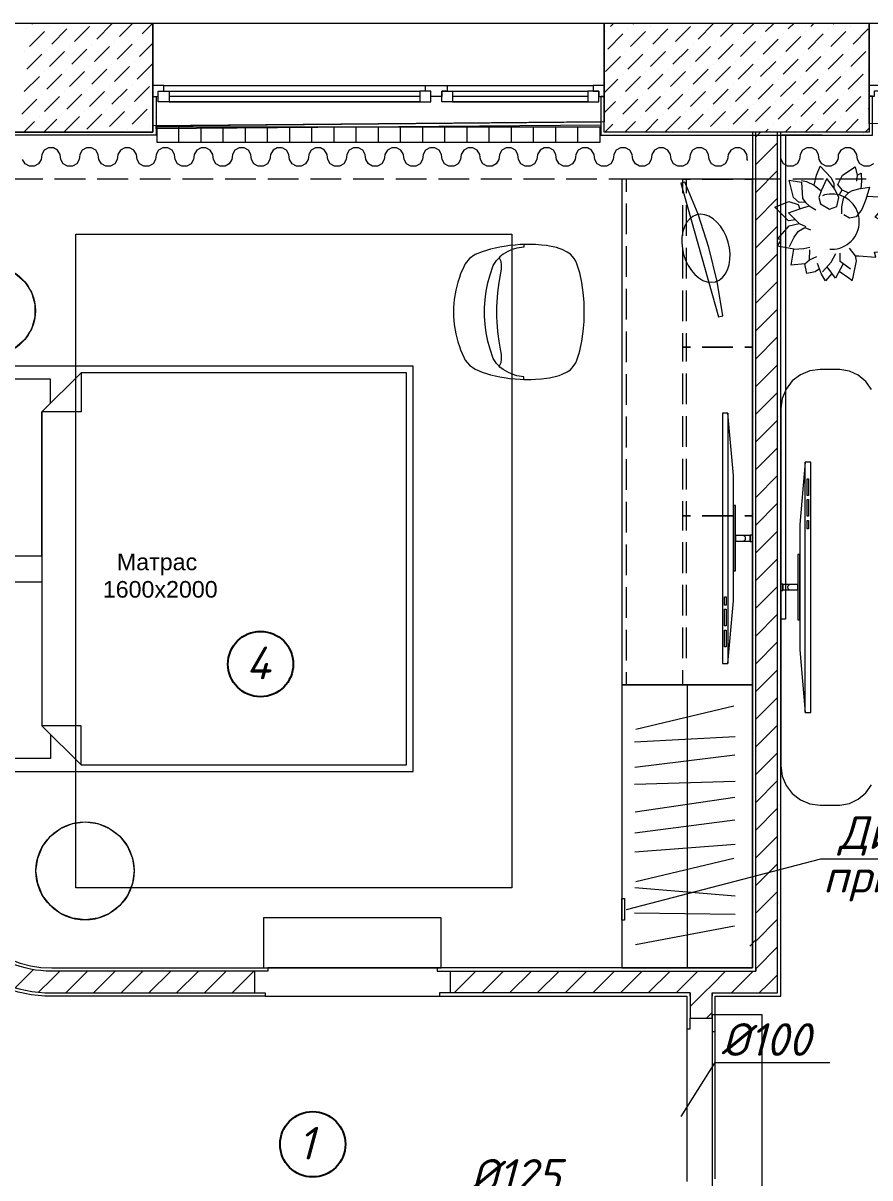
# Model space of a CAD drawing. Header units: millimetres. Extents: x 3082 to 230946, y 1570 to 312844.
# Drawn here: x 50041 to 53926, y 104815 to 110115 of the extents above; entities that cross this region are included whole.
import ezdxf
from ezdxf import colors
from ezdxf.entities.mleader import LeaderData, LeaderLine
from ezdxf.math import Vec2, Vec3

# ---------------------------------------------------------------- set-up
doc = ezdxf.new("R2010")
doc.units = ezdxf.units.MM
doc.layers.add('A_K1', color=14, linetype='Continuous', lineweight=0)
doc.layers.add('Двери', color=7, linetype='Continuous', lineweight=13)
for name, color, linetype in [('PDF2_!штукатурка', 7, 'Continuous'), ('PDF2_06_3 Размеры потолка', 7, 'Continuous'), ('PDF2_Text', 7, 'Continuous')]:
    doc.layers.add(name, color=color, linetype=linetype)
for name, color, linetype, true_color in [('PDF2_02_01 Стены несущие', 8, 'Continuous', 0x7e7e7e), ('PDF2_02_02 Перегородки', 8, 'Continuous', 0x7e7e7e), ('PDF2_02_04 Стояки отопления', 253, 'Continuous', 0xaaaaaa), ('PDF2_04_1 Мебель', 253, 'Continuous', 0xaaaaaa), ('PDF2_04_3 Декор', 253, 'Continuous', 0xaaaaaa), ('PDF2_09_01 Кондиционеры', 253, 'Continuous', 0xaaaaaa)]:
    doc.layers.add(name, color=color, linetype=linetype, true_color=true_color)
doc.styles.add('ls_200', font='isocpeui.ttf', dxfattribs={"height": 200})
doc.styles.add('PDF Arial', font='arial.ttf')

# ---------------------------------------------------------------- blocks, each defined once
blk = doc.blocks.new('_None')
blk = doc.blocks.new('ереьтекркер')
at = {"layer": 'PDF2_!штукатурка', "lineweight": 15}
blk.add_lwpolyline([(6299, 6785.8), (6298.8, 6800.8), (6299, 6800.8), (6299, 6924.3), (6314, 6924.3), (6314, 6749), (7524, 6749), (7524, 6912), (7539, 6912), (7539, 6778.2), (7539.2, 6763.2), (7539, 6763.2), (7539, 6734), (7524, 6734), (6314, 6734), (6299, 6734)], close=True, dxfattribs=at)
blk.add_lwpolyline([(9580, 6780.9), (9580, 6734), (9595, 6734), (10811, 6734), (10826, 6734), (10826, 6772.1), (10826.1, 6772.1), (10826, 6787.1), (10826, 6913), (10811, 6913), (10811, 6749), (9595, 6749), (9595, 6912), (9580, 6912), (9580, 6795.9), (9580, 6795.9), (9580, 6780.9)], dxfattribs=at)
at = {"layer": 'PDF2_!штукатурка', "color": 8, "lineweight": 15, "true_color": 0x7e7e7e}
for points in [[(7534.9, 6818.9), (7534.9, 6818.9)], [(9583.4, 6822.6), (9583.4, 6822.6)], [(7098.8, 6741.5), (7098.8, 6741.5)], [(7126.5, 6744.7), (7126.5, 6744.7)], [(7237.9, 6744.7), (7237.9, 6744.7)], [(7517.9, 6741.3), (7517.9, 6741.3)], [(9864.1, 6742.3), (9864.1, 6742.3)], [(9910.7, 6744.7), (9910.7, 6744.7)], [(10022.1, 6744.7), (10022.1, 6744.7)], [(10283.2, 6742.1), (10283.2, 6742.1)], [(10467.6, 6744.7), (10467.6, 6744.7)], [(10579, 6744.7), (10579, 6744.7)], [(10785.8, 6742.5), (10785.8, 6742.5)]]:
    blk.add_lwpolyline(points, dxfattribs=at)
at = {"layer": 'PDF2_!штукатурка', "color": 151, "lineweight": 9, "true_color": 0x97c8ff}
blk.add_lwpolyline([(7539.2, 6763.2), (7539, 6778.2), (9580, 6795.9), (9580.1, 6780.9)], close=True, dxfattribs=at)
at = {"layer": 'PDF2_02_01 Стены несущие', "color": 7, "lineweight": 15}
for points in [[(7524, 7249), (7524, 6749), (6314, 6749), (6314, 7249), (7524, 7249), (7524, 6962), (7524, 6912), (7524, 6778)], [(10811, 7249), (10811, 6749), (9595, 6749), (9595, 7249), (10811, 7249), (10811, 6963), (10811, 6913), (10811, 6787)], [(9595, 7249), (9595, 6962), (9595, 6912), (9595, 6796)]]:
    blk.add_lwpolyline(points, dxfattribs=at)
at = {"layer": 'PDF2_02_01 Стены несущие', "lineweight": 15}
for points in [[(6946.2, 7222), (6946.2, 7222)], [(6957.7, 7141.5), (7026.6, 7210.5)], [(6969.2, 7245), (6973.3, 7249)], [(7049.6, 7233.5), (7049.6, 7233.5)], [(7061.1, 7153), (7130, 7222)], [(7153, 7245), (7153, 7245)], [(7164.5, 7164.5), (7233.5, 7233.5)], [(7267.9, 7176), (7336.9, 7245)], [(7371.3, 7187.5), (7432.9, 7249)], [(7474.8, 7199), (7524, 7248.3)], [(9600.5, 7210.5), (9600.5, 7210.5)], [(9623.5, 7233.5), (9639.1, 7249)], [(9703.9, 7222), (9703.9, 7222)], [(9715.4, 7141.5), (9784.3, 7210.5)], [(9726.9, 7245), (9731, 7249)], [(9807.3, 7233.5), (9807.3, 7233.5)], [(9818.8, 7153), (9887.8, 7222)], [(9910.7, 7245), (9910.7, 7245)], [(9922.2, 7164.5), (9991.2, 7233.5)], [(10025.6, 7176), (10094.6, 7245)], [(10129.1, 7187.5), (10190.6, 7249)], [(10232.5, 7199), (10282.5, 7249)], [(10335.9, 7210.5), (10374.4, 7249)], [(10439.3, 7222), (10466.4, 7249)], [(10519.7, 7210.5), (10519.7, 7210.5)], [(10542.7, 7233.5), (10558.3, 7249)], [(10623.2, 7222), (10623.2, 7222)], [(10634.6, 7141.5), (10703.6, 7210.5)], [(10646.1, 7245), (10650.2, 7249)], [(10726.6, 7233.5), (10726.6, 7233.5)], [(10738.1, 7153), (10807, 7222)], [(7348.4, 7164.5), (7348.4, 7164.5)], [(7451.8, 7176), (7451.8, 7176)], [(7463.3, 7095.6), (7524, 7156.3)], [(9612, 7130), (9680.9, 7199)], [(10106.1, 7164.5), (10106.1, 7164.5)], [(10209.5, 7176), (10209.5, 7176)], [(10221, 7095.6), (10289.9, 7164.5)], [(10312.9, 7187.5), (10312.9, 7187.5)], [(10324.4, 7107.1), (10393.3, 7176)], [(10416.3, 7199), (10416.3, 7199)], [(10427.8, 7118.6), (10496.8, 7187.5)], [(10531.2, 7130), (10600.2, 7199)], [(6934.7, 7118.6), (6934.7, 7118.6)], [(6946.2, 7038.1), (7015.1, 7107.1)], [(7038.1, 7130), (7038.1, 7130)], [(7049.6, 7049.6), (7118.6, 7118.6)], [(7141.5, 7141.5), (7141.5, 7141.5)], [(7153, 7061.1), (7222, 7130)], [(7244.9, 7153), (7244.9, 7153)], [(7256.4, 7072.6), (7325.4, 7141.5)], [(7359.9, 7084.1), (7428.8, 7153)], [(9692.4, 7118.6), (9692.4, 7118.6)], [(9703.9, 7038.1), (9772.9, 7107.1)], [(9795.8, 7130), (9795.8, 7130)], [(9807.3, 7049.6), (9876.3, 7118.6)], [(9899.2, 7141.5), (9899.2, 7141.5)], [(9910.7, 7061.1), (9979.7, 7130)], [(10002.7, 7153), (10002.7, 7153)], [(10014.2, 7072.6), (10083.1, 7141.5)], [(10117.6, 7084.1), (10186.5, 7153)], [(10508.2, 7107.1), (10508.2, 7107.1)], [(10611.7, 7118.6), (10611.7, 7118.6)], [(10623.2, 7038.1), (10692.1, 7107.1)], [(10715.1, 7130), (10715.1, 7130)], [(10726.6, 7049.6), (10795.5, 7118.6)], [(7336.9, 7061.1), (7336.9, 7061.1)], [(7440.3, 7072.6), (7440.3, 7072.6)], [(7451.8, 6992.2), (7520.7, 7061.1)], [(9600.5, 7026.6), (9669.4, 7095.6)], [(10094.6, 7061.1), (10094.6, 7061.1)], [(10198, 7072.6), (10198, 7072.6)], [(10209.5, 6992.2), (10278.4, 7061.1)], [(10301.4, 7084.1), (10301.4, 7084.1)], [(10312.9, 7003.6), (10381.9, 7072.6)], [(10404.8, 7095.6), (10404.8, 7095.6)], [(10416.3, 7015.1), (10485.3, 7084.1)], [(10519.7, 7026.6), (10588.7, 7095.6)], [(6934.7, 6934.7), (7003.6, 7003.6)], [(7026.6, 7026.6), (7026.6, 7026.6)], [(7038.1, 6946.2), (7107.1, 7015.1)], [(7130, 7038.1), (7130, 7038.1)], [(7141.5, 6957.7), (7210.5, 7026.6)], [(7233.5, 7049.6), (7233.5, 7049.6)], [(7244.9, 6969.2), (7313.9, 7038.1)], [(7348.4, 6980.7), (7417.3, 7049.6)], [(9680.9, 7015.1), (9680.9, 7015.1)], [(9692.4, 6934.7), (9761.4, 7003.6)], [(9784.3, 7026.6), (9784.3, 7026.6)], [(9795.8, 6946.2), (9864.8, 7015.1)], [(9887.8, 7038.1), (9887.8, 7038.1)], [(9899.2, 6957.7), (9968.2, 7026.6)], [(9991.2, 7049.6), (9991.2, 7049.6)], [(10002.7, 6969.2), (10071.6, 7038.1)], [(10106.1, 6980.7), (10175, 7049.6)], [(10496.8, 7003.6), (10496.8, 7003.6)], [(10600.2, 7015.1), (10600.2, 7015.1)], [(10611.7, 6934.7), (10680.6, 7003.6)], [(10703.6, 7026.6), (10703.6, 7026.6)], [(10715.1, 6946.2), (10784, 7015.1)], [(10807, 7038.1), (10807, 7038.1)], [(7222, 6946.2), (7222, 6946.2)], [(7325.4, 6957.7), (7325.4, 6957.7)], [(7336.9, 6877.3), (7405.8, 6946.2)], [(7428.8, 6969.2), (7428.8, 6969.2)], [(7440.3, 6888.7), (7509.2, 6957.7)], [(9595, 6929.2), (9657.9, 6992.2)], [(9979.7, 6946.2), (9979.7, 6946.2)], [(10083.1, 6957.7), (10083.1, 6957.7)], [(10094.6, 6877.3), (10163.5, 6946.2)], [(10186.5, 6969.2), (10186.5, 6969.2)], [(10198, 6888.7), (10266.9, 6957.7)], [(10289.9, 6980.7), (10289.9, 6980.7)], [(10301.4, 6900.2), (10370.4, 6969.2)], [(10393.3, 6992.2), (10393.3, 6992.2)], [(10404.8, 6911.7), (10473.8, 6980.7)], [(10508.2, 6923.2), (10577.2, 6992.2)], [(6923.2, 6831.3), (6992.2, 6900.2)], [(7015.1, 6923.2), (7015.1, 6923.2)], [(7026.6, 6842.8), (7095.6, 6911.7)], [(7118.6, 6934.7), (7118.6, 6934.7)], [(7130, 6854.3), (7199, 6923.2)], [(7233.5, 6865.8), (7302.4, 6934.7)], [(9669.4, 6911.7), (9669.4, 6911.7)], [(9680.9, 6831.3), (9749.9, 6900.2)], [(9772.9, 6923.2), (9772.9, 6923.2)], [(9784.3, 6842.8), (9853.3, 6911.7)], [(9876.3, 6934.7), (9876.3, 6934.7)], [(9887.8, 6854.3), (9956.7, 6923.2)], [(9991.2, 6865.8), (10060.1, 6934.7)], [(10485.3, 6900.2), (10485.3, 6900.2)], [(10588.7, 6911.7), (10588.7, 6911.7)], [(10600.2, 6831.3), (10669.1, 6900.2)], [(10692.1, 6923.2), (10692.1, 6923.2)], [(10703.6, 6842.8), (10772.5, 6911.7)], [(10795.5, 6934.7), (10795.5, 6934.7)], [(7210.5, 6842.8), (7210.5, 6842.8)], [(7313.9, 6854.3), (7313.9, 6854.3)], [(7325.4, 6773.8), (7394.3, 6842.8)], [(7417.3, 6865.8), (7417.3, 6865.8)], [(7428.8, 6785.3), (7497.7, 6854.3)], [(7520.7, 6877.3), (7520.7, 6877.3)], [(9595, 6837.3), (9646.5, 6888.7)], [(9968.2, 6842.8), (9968.2, 6842.8)], [(10071.6, 6854.3), (10071.6, 6854.3)], [(10083.1, 6773.8), (10152, 6842.8)], [(10175, 6865.8), (10175, 6865.8)], [(10186.5, 6785.3), (10255.5, 6854.3)], [(10278.4, 6877.3), (10278.4, 6877.3)], [(10289.9, 6796.8), (10358.9, 6865.8)], [(10381.9, 6888.7), (10381.9, 6888.7)], [(10393.3, 6808.3), (10462.3, 6877.3)], [(10496.8, 6819.8), (10565.7, 6888.7)], [(10807, 6854.3), (10811, 6858.3)], [(6932.9, 6749), (6980.7, 6796.8)], [(7003.6, 6819.8), (7003.6, 6819.8)], [(7024.8, 6749), (7084.1, 6808.3)], [(7107.1, 6831.3), (7107.1, 6831.3)], [(7118.6, 6750.9), (7187.5, 6819.8)], [(7222, 6762.3), (7290.9, 6831.3)], [(9598.7, 6749), (9635, 6785.3)], [(9657.9, 6808.3), (9657.9, 6808.3)], [(9690.6, 6749), (9738.4, 6796.8)], [(9761.4, 6819.8), (9761.4, 6819.8)], [(9782.5, 6749), (9841.8, 6808.3)], [(9864.8, 6831.3), (9864.8, 6831.3)], [(9876.3, 6750.9), (9945.2, 6819.8)], [(9979.7, 6762.3), (10048.6, 6831.3)], [(10370.4, 6785.3), (10370.4, 6785.3)], [(10473.8, 6796.8), (10473.8, 6796.8)], [(10517.9, 6749), (10554.2, 6785.3)], [(10577.2, 6808.3), (10577.2, 6808.3)], [(10609.8, 6749), (10657.6, 6796.8)], [(10680.6, 6819.8), (10680.6, 6819.8)], [(10701.8, 6749), (10761, 6808.3)], [(10784, 6831.3), (10784, 6831.3)], [(7302.4, 6750.9), (7302.4, 6750.9)], [(7405.8, 6762.3), (7405.8, 6762.3)], [(7484.4, 6749), (7486.2, 6750.9)], [(7509.2, 6773.8), (7509.2, 6773.8)], [(10060.1, 6750.9), (10060.1, 6750.9)], [(10163.5, 6762.3), (10163.5, 6762.3)], [(10242.1, 6749), (10244, 6750.9)], [(10266.9, 6773.8), (10266.9, 6773.8)], [(10334.1, 6749), (10347.4, 6762.3)], [(10426, 6749), (10450.8, 6773.8)], [(10795.5, 6750.9), (10811, 6766.4)]]:
    blk.add_lwpolyline(points, dxfattribs=at)
at = {"layer": 'PDF2_02_01 Стены несущие', "color": 151, "lineweight": 9, "true_color": 0x97c8ff}
for points in [[(7549, 6937), (7574, 6937), (7574, 6962), (7524, 6962), (7524, 7249), (9595, 7249), (9595, 6962), (9545, 6962), (9545, 6937), (9570, 6937), (9570, 6912), (9595, 6912), (9595, 6796), (7524, 6778), (7524, 6912), (7549, 6912)], [(10836, 6938), (10861, 6938), (10861, 6963), (10811, 6963), (10811, 7249), (12875, 7249), (12875, 6963), (12825, 6963), (12825, 6938), (12850, 6938), (12850, 6913), (12875, 6913), (12875, 6797), (10811, 6787), (10811, 6913), (10836, 6913)], [(7524, 6912), (7524, 6962)], [(8824.6, 6962), (8874.6, 6962), (8874.6, 6937), (8849.6, 6937), (8849.6, 6912), (8824.6, 6912), (8799.6, 6912), (8799.6, 6937), (8774.6, 6937), (8774.6, 6962)], [(9595, 6912), (9595, 6962)], [(10811, 6913), (10811, 6963)], [(7599, 6887), (7549, 6887), (7549, 6937), (7599, 6937), (7599, 6887), (8749.6, 6887), (8799.6, 6887), (8799.6, 6937), (8749.6, 6937), (8749.6, 6887)], [(8899.6, 6887), (8849.6, 6887), (8849.6, 6937), (8899.6, 6937), (8899.6, 6887), (9520, 6887), (9570, 6887), (9570, 6937), (9520, 6937), (9520, 6887)]]:
    blk.add_lwpolyline(points, close=True, dxfattribs=at)
for points in [[(7574, 6962), (8774.6, 6962)], [(8874.6, 6962), (9545, 6962)], [(7599, 6937), (8749.6, 6937)], [(8749.6, 6912), (7599, 6912)], [(8899.6, 6937), (9520, 6937)], [(9520, 6912), (8899.6, 6912)]]:
    blk.add_lwpolyline(points, dxfattribs=at)
at = {"layer": 'PDF2_02_02 Перегородки', "color": 7, "lineweight": 15}
blk.add_lwpolyline([(6460.4, 6749), (6460.4, 3397, 0.414187), (7060.4, 2797), (7990.1, 2797), (8040.1, 2797), (8040.1, 2782), (7060.4, 2782, -0.414207), (6445.4, 3397), (6445.4, 6749), (6575.4, 6749), (6575.4, 3397, 0.414201), (7060.4, 2912), (8052.1, 2912), (8052.1, 2897), (7990.1, 2897), (7060.4, 2897, -0.414225), (6560.4, 3397), (6560.4, 6749)], format="xyb", dxfattribs=at)
for points in [[(10290.4, 2912), (10290.4, 6749), (10275.4, 6749), (10275.4, 2912), (8828.1, 2912), (8828.1, 2897), (8890.1, 2897)], [(10090, 2682), (10090, 2620), (10105, 2620), (10105, 2782), (10405.4, 2782), (10405.4, 2797), (10405.4, 6749), (10390.4, 6749)], [(10090, 2797), (10290.4, 2797), (10390.4, 2797), (10390.4, 2897), (10390.4, 6749), (10290.4, 6749)], [(7990.1, 2897), (7990.1, 2797)], [(8890.1, 2797), (8890.1, 2897), (9990, 2897), (10090, 2897), (10290.4, 2897), (10290.4, 2912), (10290.4, 2897)], [(10390.4, 2797), (10390.4, 2897)], [(9990, 2797), (8890.1, 2797), (8840.1, 2797), (8840.1, 2782), (9975, 2782), (9975, 2632), (9990, 2632), (9990, 2682)], [(9990, 2782), (9990, 2797), (9990, 2782), (9990, 2682), (10090, 2682), (10090, 2782), (10090, 2797), (10090, 2782)]]:
    blk.add_lwpolyline(points, dxfattribs=at)
at = {"layer": 'PDF2_02_02 Перегородки', "lineweight": 15}
for points in [[(10283.2, 6742.1), (10283.2, 6742.1)], [(10290.4, 6726.6), (10312.9, 6749)], [(10290.4, 6599.3), (10390.4, 6699.3)], [(10282, 6670.4), (10282, 6670.4)], [(10393.1, 6670.4), (10393.1, 6670.4)], [(10282, 6559), (10282, 6559)], [(10290.4, 6472), (10390.4, 6572)], [(10393.3, 6559), (10393.3, 6559)], [(10281, 6517.8), (10281, 6517.8)], [(10290.4, 6344.8), (10390.4, 6444.8)], [(10390.9, 6446.1), (10390.9, 6446.1)], [(10393.3, 6447.7), (10393.3, 6447.7)], [(10290.4, 6217.5), (10390.4, 6317.5)], [(10278.8, 6293.6), (10278.8, 6293.6)], [(10290.4, 6090.2), (10390.4, 6190.2)], [(10282, 6113.6), (10282, 6113.6)], [(10276.6, 6069.3), (10276.6, 6069.3)], [(10290.4, 5962.9), (10390.4, 6062.9)], [(10282, 6002.2), (10282, 6002.2)], [(10393.3, 6002.2), (10393.3, 6002.2)], [(10290.4, 5835.7), (10390.4, 5935.7)], [(10393.3, 5890.8), (10393.3, 5890.8)], [(10290.4, 5708.4), (10390.4, 5808.4)], [(10290.4, 5581.1), (10390.4, 5681.1)], [(10282, 5556.7), (10282, 5556.7)], [(10290.4, 5453.8), (10390.4, 5553.8)], [(10404.9, 5486.5), (10404.9, 5486.5)], [(10282, 5445.3), (10282, 5445.3)], [(10290.4, 5326.5), (10390.4, 5426.5)], [(10393.3, 5445.3), (10393.3, 5445.3)], [(10393.3, 5334), (10393.3, 5334)], [(10290.4, 5199.3), (10390.4, 5299.3)], [(10402.8, 5262.3), (10402.8, 5262.3)], [(10290.4, 5072), (10390.4, 5172)], [(10290.4, 4944.7), (10390.4, 5044.7)], [(10400.6, 5038), (10400.6, 5038)], [(10282, 4999.9), (10282, 4999.9)], [(10282, 4888.5), (10282, 4888.5)], [(10288.5, 4885.4), (10288.5, 4885.4)], [(10290.4, 4817.4), (10390.4, 4917.4)], [(10393.3, 4888.5), (10393.3, 4888.5)], [(10290.4, 4690.1), (10390.4, 4790.1)], [(10393.3, 4777.1), (10393.3, 4777.1)], [(10398.4, 4813.7), (10398.4, 4813.7)], [(10286.3, 4661.2), (10286.3, 4661.2)], [(10290.4, 4562.9), (10390.4, 4662.9)], [(10396.2, 4589.4), (10396.2, 4589.4)], [(10290.4, 4435.6), (10390.4, 4535.6)], [(10282, 4443), (10282, 4443)], [(10284.1, 4436.9), (10284.1, 4436.9)], [(10290.4, 4308.3), (10390.4, 4408.3)], [(10394.1, 4365.2), (10394.1, 4365.2)], [(10393.3, 4331.7), (10393.3, 4331.7)], [(10290.4, 4181), (10390.4, 4281)], [(10393.3, 4220.3), (10393.3, 4220.3)], [(10290.4, 4053.7), (10390.4, 4153.7)], [(10391.9, 4140.9), (10391.9, 4140.9)], [(10405, 4104.7), (10405, 4104.7)], [(10279.8, 3988.4), (10279.8, 3988.4)], [(10290.4, 3926.5), (10390.4, 4026.5)], [(10282, 3886.2), (10282, 3886.2)], [(10290.4, 3799.2), (10390.4, 3899.2)], [(10402.9, 3880.5), (10402.9, 3880.5)], [(10277.6, 3764.1), (10277.6, 3764.1)], [(10282, 3774.8), (10282, 3774.8)], [(10290.4, 3671.9), (10390.4, 3771.9)], [(10393.3, 3774.8), (10393.3, 3774.8)], [(10393.3, 3663.4), (10393.3, 3663.4)], [(10290.4, 3544.6), (10390.4, 3644.6)], [(10400.7, 3656.2), (10400.7, 3656.2)], [(10275.4, 3539.8), (10275.4, 3539.8)], [(10288.6, 3503.7), (10288.6, 3503.7)], [(10290.4, 3417.4), (10390.4, 3517.3)], [(10398.5, 3431.9), (10398.5, 3431.9)], [(10290.4, 3290.1), (10390.4, 3390.1)], [(10282, 3329.3), (10282, 3329.3)], [(10286.4, 3279.4), (10286.4, 3279.4)], [(10290.4, 3162.8), (10390.4, 3262.8)], [(10282, 3218), (10282, 3218)], [(10393.3, 3218), (10393.3, 3218)], [(10396.3, 3207.7), (10396.3, 3207.7)], [(10290.4, 3035.5), (10390.4, 3135.5)], [(10393.3, 3106.6), (10393.3, 3106.6)], [(10284.3, 3055.1), (10284.3, 3055.1)], [(10290.4, 2908.2), (10390.4, 3008.2)], [(10394.2, 2983.4), (10394.2, 2983.4)], [(6977.2, 2904.3), (6894.6, 2821.7)], [(7001.9, 2801.6), (7060.4, 2860.2), (7097.2, 2897)], [(7124.5, 2797), (7224.5, 2897)], [(7251.8, 2797), (7351.8, 2897)], [(7379.1, 2797), (7479.1, 2897)], [(7506.4, 2797), (7606.4, 2897)], [(7633.6, 2797), (7733.6, 2897)], [(7760.9, 2797), (7860.9, 2897)], [(7888.2, 2797), (7988.2, 2897)], [(8906.4, 2797), (9006.4, 2897)], [(9033.7, 2797), (9133.7, 2897)], [(9161, 2797), (9261, 2897)], [(9288.3, 2797), (9388.3, 2897)], [(9415.6, 2797), (9515.6, 2897)], [(9542.8, 2797), (9642.8, 2897)], [(9670.1, 2797), (9770.1, 2897)], [(9797.4, 2797), (9897.4, 2897)], [(9924.7, 2797), (9990, 2862.4), (10024.7, 2897)], [(9990, 2735.1), (10036.9, 2782), (10051.9, 2797), (10090, 2835.1), (10151.9, 2897)], [(10179.2, 2797), (10279.2, 2897)], [(10390.4, 2881), (10348.5, 2839), (10306.5, 2797)], [(10378.8, 2795.3), (10378.8, 2795.3)], [(10064.2, 2682), (10090, 2707.8)]]:
    blk.add_lwpolyline(points, dxfattribs=at)
at = {"layer": 'PDF2_02_02 Перегородки', "color": 251, "lineweight": 20, "true_color": 0x696969}
for points in [[(8828.1, 2912), (8052.1, 2912)], [(8040.1, 2782), (8840.1, 2782)], [(9975, 2632), (9975, 1932)], [(10105, 1944), (10105, 2620)]]:
    blk.add_lwpolyline(points, dxfattribs=at)
at = {"layer": 'PDF2_02_04 Стояки отопления', "lineweight": 5}
blk.add_lwpolyline([(9576.6, 6772), (7542.6, 6772), (7542.6, 6702.1), (9576.6, 6702.1)], close=True, dxfattribs=at)
for points in [[(7644.3, 6702.1), (7644.3, 6772)], [(7746, 6702.1), (7746, 6772)], [(7847.7, 6702.1), (7847.7, 6772)], [(7949.4, 6702.1), (7949.4, 6772)], [(8051.1, 6702.1), (8051.1, 6772)], [(8152.8, 6702.1), (8152.8, 6772)], [(8254.5, 6702.1), (8254.5, 6772)], [(8356.2, 6702.1), (8356.2, 6772)], [(8457.9, 6702.1), (8457.9, 6772)], [(8559.6, 6702.1), (8559.6, 6772)], [(8661.3, 6702.1), (8661.3, 6772)], [(8763, 6702.1), (8763, 6772)], [(8864.7, 6702.1), (8864.7, 6772)], [(8966.4, 6702.1), (8966.4, 6772)], [(9068.1, 6702.1), (9068.1, 6772)], [(9169.8, 6702.1), (9169.8, 6772)], [(9271.5, 6702.1), (9271.5, 6772)], [(9373.2, 6702.1), (9373.2, 6772)], [(9474.9, 6702.1), (9474.9, 6772)]]:
    blk.add_lwpolyline(points, dxfattribs=at)
at = {"layer": 'PDF2_04_1 Мебель', "lineweight": 5}
for points in [[(10427.2, 4512.9), (10405.4, 4512.9), (10405.4, 6734), (10427.2, 6734)], [(9675.4, 6532), (9675.4, 4212), (10275.4, 4212), (10275.4, 6532)], [(9946.6, 6514), (10119.6, 5900.2), (10138.8, 5905.6), (10113.4, 6063.6), (10075.9, 6219.2), (10026.6, 6371.4), (9965.8, 6519.4)], [(10105.2, 6061.8), (10122.3, 6069.1), (10137.6, 6080.9), (10150.6, 6096.8), (10160.8, 6116.2), (10168.1, 6138.7), (10172.2, 6163.5), (10172.9, 6189.9), (10170.2, 6217), (10164.3, 6244.1), (10155.2, 6270.3), (10143.3, 6294.8), (10128.9, 6317), (10112.5, 6336), (10094.6, 6351.3), (10075.6, 6362.6), (10056.3, 6369.3), (10037.1, 6371.4), (10018.7, 6368.7), (10001.6, 6361.4), (9986.3, 6349.6), (9973.3, 6333.7), (9963.1, 6314.3), (9955.8, 6291.8), (9951.7, 6267), (9951, 6240.6), (9953.7, 6213.5), (9959.7, 6186.4), (9968.7, 6160.2), (9980.6, 6135.7), (9995, 6113.6), (10011.4, 6094.5), (10029.3, 6079.2), (10048.3, 6067.9), (10067.6, 6061.2), (10086.8, 6059.1)], [(9375.9, 6218.6), (9344.2, 6225.6), (9330.1, 6227.7), (9306.8, 6230.4), (9280, 6232), (9260.2, 6232.9), (9225.9, 6233.1), (9209.9, 6232.1), (9187, 6230.3), (9161.4, 6228), (9145.6, 6225.7), (9116.3, 6221.1), (9102.8, 6218), (9074.2, 6211.3), (9059.2, 6206.7), (9035.1, 6199), (9003.1, 6186.4), (8977.2, 6168.1), (8957.6, 6144.5), (8950.9, 6130.9), (8936.5, 6097.7), (8930.7, 6081.4), (8923.6, 6059.8), (8914.3, 6023.5), (8907.1, 5980.8), (8904.2, 5942.8), (8904, 5923.1), (8904.2, 5903.4), (8907.1, 5865.4), (8914.3, 5822.6), (8923.6, 5786.4), (8930.7, 5764.8), (8936.5, 5748.5), (8950.9, 5715.3), (8957.6, 5701.7), (8977.2, 5678.1), (9003.1, 5659.8), (9035.1, 5647.2), (9059.2, 5639.5), (9074.2, 5634.9), (9102.8, 5628.2), (9116.3, 5625.1), (9145.6, 5620.5), (9161.4, 5618.2), (9187, 5615.9), (9209.9, 5614), (9225.9, 5613.1), (9260.2, 5613.3), (9280, 5614.2), (9306.8, 5615.8), (9330.1, 5618.5), (9344.2, 5620.6), (9375.9, 5627.6), (9388.5, 5631.3), (9402.3, 5636.8), (9425.2, 5648.2), (9441.2, 5657.6), (9457.7, 5678.1), (9464.6, 5689.6), (9469.7, 5701.7), (9479.1, 5729), (9483.6, 5744), (9492.6, 5788.5), (9499, 5833.5), (9502.8, 5878.8), (9504, 5923.1), (9502.8, 5967.4), (9499, 6012.7), (9492.6, 6057.7), (9483.6, 6102.2), (9479.1, 6117.2), (9469.7, 6144.5), (9464.6, 6156.5), (9457.7, 6168.1), (9441.2, 6188.6), (9425.2, 6198), (9402.3, 6209.4), (9388.5, 6214.9)], [(9105.4, 6012.9), (9101.9, 5968.1), (9101.3, 5947.5), (9100.7, 5923.1), (9101.3, 5898.7), (9101.9, 5878.1), (9105.4, 5833.3), (9111.3, 5788.3), (9118, 5752.5), (9122.5, 5727.1), (9123.1, 5708.7), (9123, 5707.5), (9120.6, 5690.3), (9112.7, 5674.3), (9101.5, 5686.5), (9085.8, 5709.2), (9071.3, 5752.2), (9061.4, 5789.3), (9054, 5827), (9049, 5865.3), (9046.5, 5903.8), (9046.5, 5923.1), (9046.5, 5942.4), (9049, 5980.9), (9054, 6019.2), (9061.4, 6056.9), (9071.3, 6094), (9085.8, 6137), (9101.5, 6159.7), (9112.7, 6171.9), (9120.6, 6155.8), (9123, 6138.6), (9123.1, 6137.4), (9122.5, 6119.1), (9118, 6093.7), (9111.3, 6057.8)], [(6780.4, 5723.9), (6722.7, 5732.2), (6669.6, 5756.5), (6625.5, 5794.7), (6594, 5843.7), (6577.5, 5899.7), (6577.5, 5958.1), (6594, 6014.1), (6625.5, 6063.2), (6669.6, 6101.4), (6722.7, 6125.6), (6780.4, 6133.9), (6838.2, 6125.6), (6891.3, 6101.4), (6935.4, 6063.2), (6966.9, 6014.1), (6983.3, 5958.1), (6983.3, 5899.7), (6966.9, 5843.7), (6935.4, 5794.7), (6891.3, 5756.5), (6838.2, 5732.2)], [(10186, 5762), (10044.9, 5762)], [(8718.4, 3813.9), (8718.4, 5673.9), (6575.4, 5673.9), (6575.4, 3813.9)], [(8688.4, 3843.9), (8688.4, 5643.9), (7195.4, 5643.9), (7015.4, 5463.9), (7015.4, 4023.9), (7195.4, 3843.9)], [(7015.4, 4803.9), (7015.4, 5463.9), (7055.4, 5503.9), (7055.4, 5613.9), (6635.4, 5613.9), (6635.4, 4803.9)], [(10137.9, 5459.2), (10137.9, 4309.2), (10162.9, 4309.2), (10187.9, 4596.7), (10187.9, 5171.7), (10162.9, 5459.2)], [(10542.9, 4084.3), (10542.9, 5234.3), (10517.9, 5234.3), (10492.9, 4946.8), (10492.9, 4371.8), (10517.9, 4084.3)], [(10532.9, 5157.6), (10532.9, 5081), (10526.7, 5081), (10526.7, 5157.6)], [(10532.9, 5061.8), (10532.9, 4985.1), (10526.7, 4985.1), (10526.7, 5061.8)], [(10186, 4987), (10044.9, 4987)], [(10187.9, 5034.2), (10187.9, 4734.2), (10197.9, 4734.2), (10197.9, 5034.2)], [(10532.9, 4966), (10532.9, 4927.6), (10526.7, 4927.6), (10526.7, 4966)], [(10197.9, 4896.7), (10197.9, 4871.7), (10265.4, 4871.7), (10265.4, 4896.7)], [(10265.4, 4899.2), (10265.4, 4869.2), (10275.4, 4869.2), (10275.4, 4899.2)], [(10492.9, 4509.3), (10492.9, 4809.3), (10482.9, 4809.3), (10482.9, 4509.3)], [(7015.4, 4683.9), (7015.4, 4023.9), (7055.4, 3983.9), (7055.4, 3873.9), (6635.4, 3873.9), (6635.4, 4683.9)], [(10415.4, 4644.3), (10415.4, 4674.3), (10405.4, 4674.3), (10405.4, 4644.3)], [(10482.9, 4646.8), (10482.9, 4671.8), (10415.4, 4671.8), (10415.4, 4646.8)], [(10147.9, 4577.5), (10147.9, 4615.9), (10154.2, 4615.9), (10154.2, 4577.5)], [(10147.9, 4481.7), (10147.9, 4558.4), (10154.2, 4558.4), (10154.2, 4481.7)], [(10147.9, 4385.9), (10147.9, 4462.5), (10154.2, 4462.5), (10154.2, 4385.9)], [(9675.4, 4212), (9675.4, 2912), (10275.4, 2912), (10275.4, 4212)], [(7213.2, 3132), (7155, 3139.7), (7100.7, 3162.1), (7054.1, 3197.9), (7018.4, 3244.5), (6995.9, 3298.8), (6988.2, 3357), (6995.9, 3415.2), (7018.4, 3469.5), (7054.1, 3516.1), (7100.7, 3551.8), (7155, 3574.3), (7213.2, 3582), (7271.4, 3574.3), (7325.7, 3551.8), (7372.3, 3516.1), (7408.1, 3469.5), (7430.5, 3415.2), (7438.2, 3357), (7430.5, 3298.8), (7408.1, 3244.5), (7372.3, 3197.9), (7325.7, 3162.1), (7271.4, 3139.7)]]:
    blk.add_lwpolyline(points, close=True, dxfattribs=at)
for points in [[(10254.4, 6618.5), (10251.9, 6622.7), (10250.4, 6634), (10248.9, 6645.4), (10237.6, 6665), (10218, 6676.3), (10195.4, 6676.3), (10175.7, 6665), (10164.4, 6645.4), (10162.9, 6634), (10161.4, 6622.7), (10150.1, 6603.1), (10130.5, 6591.8), (10107.9, 6591.8), (10088.2, 6603.1), (10076.9, 6622.7), (10075.4, 6634), (10073.9, 6645.4), (10062.6, 6665), (10043, 6676.3), (10020.4, 6676.3), (10000.7, 6665), (9989.4, 6645.4), (9987.9, 6634), (9986.4, 6622.7), (9975.1, 6603.1), (9955.5, 6591.8), (9932.9, 6591.8), (9913.2, 6603.1), (9901.9, 6622.7), (9900.4, 6634), (9898.9, 6645.4), (9887.6, 6665), (9868, 6676.3), (9845.4, 6676.3), (9825.7, 6665), (9814.4, 6645.4), (9812.9, 6634), (9811.4, 6622.7), (9800.1, 6603.1), (9780.5, 6591.8), (9757.9, 6591.8), (9738.2, 6603.1), (9726.9, 6622.7), (9725.4, 6634), (9723.9, 6645.4), (9712.6, 6665), (9693, 6676.3), (9670.4, 6676.3), (9650.7, 6665), (9639.4, 6645.4), (9637.9, 6634), (9636.4, 6622.7), (9625.1, 6603.1), (9605.5, 6591.8), (9582.9, 6591.8), (9563.2, 6603.1), (9551.9, 6622.7), (9550.4, 6634), (9548.9, 6645.4), (9537.6, 6665), (9518, 6676.3), (9495.4, 6676.3), (9475.7, 6665), (9464.4, 6645.4), (9462.9, 6634), (9461.4, 6622.7), (9450.1, 6603.1), (9430.5, 6591.8), (9407.9, 6591.8), (9388.2, 6603.1), (9376.9, 6622.7), (9375.4, 6634), (9373.9, 6645.4), (9362.6, 6665), (9343, 6676.3), (9320.4, 6676.3), (9300.7, 6665), (9289.4, 6645.4), (9287.9, 6634), (9286.4, 6622.7), (9275.1, 6603.1), (9255.5, 6591.8), (9232.9, 6591.8), (9213.2, 6603.1), (9201.9, 6622.7), (9200.4, 6634), (9198.9, 6645.4), (9187.6, 6665), (9168, 6676.3), (9145.4, 6676.3), (9125.7, 6665), (9114.4, 6645.4), (9112.9, 6634), (9111.4, 6622.7), (9100.1, 6603.1), (9080.5, 6591.8), (9057.9, 6591.8), (9038.2, 6603.1), (9026.9, 6622.7), (9025.4, 6634), (9023.9, 6645.4), (9012.6, 6665), (8993, 6676.3), (8970.4, 6676.3), (8950.7, 6665), (8939.4, 6645.4), (8937.9, 6634), (8936.4, 6622.7), (8925.1, 6603.1), (8905.5, 6591.8), (8882.9, 6591.8), (8863.2, 6603.1), (8851.9, 6622.7), (8850.4, 6634), (8848.9, 6645.4), (8837.6, 6665), (8818, 6676.3), (8795.4, 6676.3), (8775.7, 6665), (8764.4, 6645.4), (8762.9, 6634), (8761.4, 6622.7), (8750.1, 6603.1), (8730.5, 6591.8), (8707.9, 6591.8), (8688.2, 6603.1), (8676.9, 6622.7), (8675.4, 6634), (8673.9, 6645.4), (8662.6, 6665), (8643, 6676.3), (8620.4, 6676.3), (8600.7, 6665), (8589.4, 6645.4), (8587.9, 6634), (8586.4, 6622.7), (8575.1, 6603.1), (8555.5, 6591.8), (8532.9, 6591.8), (8513.2, 6603.1), (8501.9, 6622.7), (8500.4, 6634), (8498.9, 6645.4), (8487.6, 6665), (8468, 6676.3), (8445.4, 6676.3), (8425.7, 6665), (8414.4, 6645.4), (8412.9, 6634), (8411.4, 6622.7), (8400.1, 6603.1), (8380.5, 6591.8), (8357.9, 6591.8), (8338.2, 6603.1), (8326.9, 6622.7), (8325.4, 6634), (8323.9, 6645.4), (8312.6, 6665), (8293, 6676.3), (8270.4, 6676.3), (8250.7, 6665), (8239.4, 6645.4), (8237.9, 6634), (8236.4, 6622.7), (8225.1, 6603.1), (8205.5, 6591.8), (8182.9, 6591.8), (8163.2, 6603.1), (8151.9, 6622.7), (8150.4, 6634), (8148.9, 6645.4), (8137.6, 6665), (8118, 6676.3), (8095.4, 6676.3), (8075.7, 6665), (8064.4, 6645.4), (8062.9, 6634), (8061.4, 6622.7), (8050.1, 6603.1), (8030.5, 6591.8), (8007.9, 6591.8), (7988.2, 6603.1), (7976.9, 6622.7), (7975.4, 6634), (7973.9, 6645.4), (7962.6, 6665), (7943, 6676.3), (7920.4, 6676.3), (7900.7, 6665), (7889.4, 6645.4), (7887.9, 6634), (7886.4, 6622.7), (7875.1, 6603.1), (7855.5, 6591.8), (7832.9, 6591.8), (7813.2, 6603.1), (7801.9, 6622.7), (7800.4, 6634), (7798.9, 6645.4), (7787.6, 6665), (7768, 6676.3), (7745.4, 6676.3), (7725.7, 6665), (7714.4, 6645.4), (7712.9, 6634), (7711.4, 6622.7), (7700.1, 6603.1), (7680.5, 6591.8), (7657.9, 6591.8), (7638.2, 6603.1), (7626.9, 6622.7), (7625.4, 6634), (7623.9, 6645.4), (7612.6, 6665), (7593, 6676.3), (7570.4, 6676.3), (7550.7, 6665), (7539.4, 6645.4), (7537.9, 6634), (7536.4, 6622.7), (7525.1, 6603.1), (7505.5, 6591.8), (7482.9, 6591.8), (7463.2, 6603.1), (7451.9, 6622.7), (7450.4, 6634), (7448.9, 6645.4), (7437.6, 6665), (7418, 6676.3), (7395.4, 6676.3), (7375.7, 6665), (7364.4, 6645.4), (7362.9, 6634), (7361.4, 6622.7), (7350.1, 6603.1), (7330.5, 6591.8), (7307.9, 6591.8), (7288.2, 6603.1), (7276.9, 6622.7), (7275.4, 6634), (7273.9, 6645.4), (7262.6, 6665), (7243, 6676.3), (7220.4, 6676.3), (7200.7, 6665), (7189.4, 6645.4), (7187.9, 6634), (7186.4, 6622.7), (7175.1, 6603.1), (7155.5, 6591.8), (7132.9, 6591.8), (7113.2, 6603.1), (7101.9, 6622.7), (7100.4, 6634), (7098.9, 6645.4), (7087.6, 6665), (7068, 6676.3), (7045.4, 6676.3), (7025.7, 6665), (7014.4, 6645.4), (7012.9, 6634), (7011.4, 6622.7), (7000.1, 6603.1), (6980.5, 6591.8), (6957.9, 6591.8), (6938.2, 6603.1), (6926.9, 6622.7)], [(7100.4, 6634), (7100.4, 6634)], [(7100.4, 6634), (7100.4, 6634)], [(7275.4, 6634), (7275.4, 6634)], [(7275.4, 6634), (7275.4, 6634)], [(7450.4, 6634), (7450.4, 6634)], [(7450.4, 6634), (7450.4, 6634)], [(7625.4, 6634), (7625.4, 6634)], [(7625.4, 6634), (7625.4, 6634)], [(7800.4, 6634), (7800.4, 6634)], [(7800.4, 6634), (7800.4, 6634)], [(7975.4, 6634), (7975.4, 6634)], [(7975.4, 6634), (7975.4, 6634)], [(8150.4, 6634), (8150.4, 6634)], [(8150.4, 6634), (8150.4, 6634)], [(8325.4, 6634), (8325.4, 6634)], [(8325.4, 6634), (8325.4, 6634)], [(8500.4, 6634), (8500.4, 6634)], [(8500.4, 6634), (8500.4, 6634)], [(8675.4, 6634), (8675.4, 6634)], [(8675.4, 6634), (8675.4, 6634)], [(8850.4, 6634), (8850.4, 6634)], [(8850.4, 6634), (8850.4, 6634)], [(9025.4, 6634), (9025.4, 6634)], [(9025.4, 6634), (9025.4, 6634)], [(9200.4, 6634), (9200.4, 6634)], [(9200.4, 6634), (9200.4, 6634)], [(9375.4, 6634), (9375.4, 6634)], [(9375.4, 6634), (9375.4, 6634)], [(9550.4, 6634), (9550.4, 6634)], [(9550.4, 6634), (9550.4, 6634)], [(9725.4, 6634), (9725.4, 6634)], [(9725.4, 6634), (9725.4, 6634)], [(9900.4, 6634), (9900.4, 6634)], [(9900.4, 6634), (9900.4, 6634)], [(10075.4, 6634), (10075.4, 6634)], [(10075.4, 6634), (10075.4, 6634)], [(10250.4, 6634), (10250.4, 6634)], [(10250.4, 6634), (10250.4, 6634)], [(10830.1, 6603.1), (10810.5, 6591.8), (10787.9, 6591.8), (10768.2, 6603.1), (10756.9, 6622.7), (10755.4, 6634), (10753.9, 6645.4), (10742.6, 6665), (10723, 6676.3), (10700.4, 6676.3), (10680.7, 6665), (10669.4, 6645.4), (10667.9, 6634), (10666.4, 6622.7), (10655.1, 6603.1), (10635.5, 6591.8), (10612.9, 6591.8), (10593.2, 6603.1), (10581.9, 6622.7), (10580.4, 6634), (10578.9, 6645.4), (10567.6, 6665), (10548, 6676.3), (10525.4, 6676.3), (10505.7, 6665), (10494.4, 6645.4), (10492.9, 6634), (10491.4, 6622.7), (10480.1, 6603.1), (10460.5, 6591.8), (10437.9, 6591.8), (10418.2, 6603.1), (10406.9, 6622.7), (10405.4, 6634)], [(10405.4, 6634), (10405.4, 6634)], [(10580.4, 6634), (10580.4, 6634)], [(10580.4, 6634), (10580.4, 6634)], [(10755.4, 6634), (10755.4, 6634)], [(10755.4, 6634), (10755.4, 6634)], [(6878.1, 6534), (7019.2, 6534)], [(7073.7, 6534), (7214.8, 6534)], [(7269.3, 6534), (7410.4, 6534)], [(7464.9, 6534), (7606, 6534)], [(7660.5, 6534), (7801.6, 6534)], [(7856.1, 6534), (7997.3, 6534)], [(8051.8, 6534), (8192.9, 6534)], [(8247.4, 6534), (8388.5, 6534)], [(8443, 6534), (8584.1, 6534)], [(8638.6, 6534), (8779.7, 6534)], [(8834.2, 6534), (8975.3, 6534)], [(9029.8, 6534), (9170.9, 6534)], [(9225.4, 6534), (9366.5, 6534)], [(9421, 6534), (9562.1, 6534)], [(9616.6, 6534), (9757.8, 6534)], [(9752.6, 6532), (9675.4, 6532), (9675.4, 6475.1)], [(9695.4, 6532), (9695.4, 6475.1)], [(9948.2, 6532), (9807.1, 6532)], [(9812.3, 6534), (9953.4, 6534)], [(9955.4, 6467.7), (9955.4, 6532), (9990.4, 6532)], [(9973.4, 6467.7), (9973.4, 6532)], [(10143.8, 6532), (10002.7, 6532)], [(10007.9, 6534), (10060.4, 6534)], [(10044.9, 6532), (10186, 6532)], [(10175.4, 6534), (10210.3, 6534)], [(10275.4, 6475.1), (10275.4, 6532), (10198.3, 6532)], [(10240.5, 6532), (10275.4, 6532), (10275.4, 6467.7)], [(10264.8, 6534), (10405.9, 6534)], [(10460.4, 6534), (10601.5, 6534)], [(10656, 6534), (10797.1, 6534)], [(9675.4, 6420.6), (9675.4, 6279.5)], [(9695.4, 6420.6), (9695.4, 6279.5)], [(10275.4, 6279.5), (10275.4, 6420.6)], [(9955.4, 6272.1), (9955.4, 6413.2)], [(9973.4, 6272.1), (9973.4, 6413.2)], [(10275.4, 6413.2), (10275.4, 6272.1)], [(9225.9, 6233.1), (9225.9, 6221.1), (9194, 6216.2), (9173, 6209.4), (9152.4, 6199.9), (9132.4, 6187.8), (9116.5, 6176), (9112.7, 6171.9)], [(9675.4, 6225), (9675.4, 6083.9)], [(9695.4, 6225), (9695.4, 6083.9)], [(9955.4, 6076.5), (9955.4, 6217.6)], [(9973.4, 6076.5), (9973.4, 6217.6)], [(10275.4, 6083.9), (10275.4, 6225)], [(10275.4, 6217.6), (10275.4, 6076.5)], [(9675.4, 6029.4), (9675.4, 5888.3)], [(9695.4, 6029.4), (9695.4, 5888.3)], [(9955.4, 5880.9), (9955.4, 6022)], [(9973.4, 5880.9), (9973.4, 6022)], [(10275.4, 5888.3), (10275.4, 6029.4)], [(10275.4, 6022), (10275.4, 5880.9)], [(9675.4, 5833.8), (9675.4, 5692.7)], [(9695.4, 5833.8), (9695.4, 5692.7)], [(10275.4, 5692.7), (10275.4, 5833.8)], [(9955.4, 5695.2), (9955.4, 5762), (9990.4, 5762), (9955.4, 5762), (9955.4, 5826.4)], [(9973.4, 5695.2), (9973.4, 5762), (9973.4, 5826.4)], [(10275.4, 5826.4), (10275.4, 5762), (10240.5, 5762), (10275.4, 5762), (10275.4, 5695.2)], [(9225.9, 5613.1), (9225.9, 5625.1), (9194, 5630), (9173, 5636.8), (9152.4, 5646.3), (9132.4, 5658.4), (9116.5, 5670.2), (9112.7, 5674.3)], [(7195.4, 5643.9), (7195.4, 5463.9), (7015.4, 5463.9)], [(9675.4, 5638.2), (9675.4, 5497.1)], [(9695.4, 5638.2), (9695.4, 5497.1)], [(9955.4, 5499.6), (9955.4, 5640.7)], [(9973.4, 5499.6), (9973.4, 5640.7)], [(10275.4, 5640.7), (10275.4, 5499.6)], [(10275.4, 5497.1), (10275.4, 5638.2)], [(10821.4, 5566.6), (10795.6, 5603.5), (10761.1, 5632.4), (10720.2, 5651.5), (10675.8, 5659.3), (10585.4, 5659.3), (10538.8, 5653.2), (10495.4, 5635.2), (10458.1, 5606.6), (10429.5, 5569.3), (10411.6, 5525.9), (10405.4, 5479.3), (10405.4, 3839.3), (10411.6, 3792.7), (10429.5, 3749.3), (10458.1, 3712), (10495.4, 3683.4), (10538.8, 3665.4), (10585.4, 3659.3), (10675.8, 3659.3), (10720.2, 3667.1), (10761.1, 3686.2), (10795.6, 3715.1), (10821.4, 3752)], [(9675.4, 5442.6), (9675.4, 5301.5)], [(9695.4, 5442.6), (9695.4, 5301.5)], [(9955.4, 5304), (9955.4, 5445.1)], [(9973.4, 5304), (9973.4, 5445.1)], [(10162.9, 5459.2), (10162.9, 4309.2)], [(10275.4, 5445.1), (10275.4, 5304)], [(10275.4, 5301.5), (10275.4, 5442.6)], [(9955.4, 5108.4), (9955.4, 5249.5)], [(9973.4, 5108.4), (9973.4, 5249.5)], [(10275.4, 5249.5), (10275.4, 5108.4)], [(9675.4, 5247), (9675.4, 5105.9)], [(9695.4, 5247), (9695.4, 5105.9)], [(10275.4, 5105.9), (10275.4, 5247)], [(10517.9, 4084.3), (10517.9, 5234.3)], [(9675.4, 5051.4), (9675.4, 4910.2)], [(9695.4, 5051.4), (9695.4, 4910.2)], [(9955.4, 4920.2), (9955.4, 4987), (9990.4, 4987), (9955.4, 4987), (9955.4, 5053.9)], [(9973.4, 4920.2), (9973.4, 4987), (9973.4, 5053.9)], [(10275.4, 5053.9), (10275.4, 4987), (10240.5, 4987), (10275.4, 4987), (10275.4, 4920.2)], [(10275.4, 4910.2), (10275.4, 5051.4)], [(9675.4, 4855.7), (9675.4, 4714.6)], [(9695.4, 4855.7), (9695.4, 4714.6)], [(9955.4, 4724.6), (9955.4, 4865.7)], [(9973.4, 4724.6), (9973.4, 4865.7)], [(10275.4, 4865.7), (10275.4, 4724.6)], [(10275.4, 4714.6), (10275.4, 4855.7)], [(9955.4, 4529), (9955.4, 4670.1)], [(9973.4, 4529), (9973.4, 4670.1)], [(10275.4, 4670.1), (10275.4, 4529)], [(9675.4, 4660.1), (9675.4, 4519)], [(9695.4, 4660.1), (9695.4, 4519)], [(10275.4, 4519), (10275.4, 4660.1)], [(9675.4, 4464.5), (9675.4, 4323.4)], [(9695.4, 4464.5), (9695.4, 4323.4)], [(9955.4, 4333.4), (9955.4, 4474.5)], [(9973.4, 4333.4), (9973.4, 4474.5)], [(10275.4, 4474.5), (10275.4, 4333.4)], [(10275.4, 4323.4), (10275.4, 4464.5)], [(9675.4, 4268.9), (9675.4, 4212), (9752.6, 4212)], [(9695.4, 4268.9), (9695.4, 4212)], [(9990.4, 4212), (9955.4, 4212), (9955.4, 4278.9)], [(10198.3, 4212), (10275.4, 4212), (10275.4, 4268.9)], [(9807.1, 4212), (9948.2, 4212)], [(9975.4, 4212), (9975.4, 2912)], [(10002.7, 4212), (10143.8, 4212)], [(10186, 4212), (10044.9, 4212)], [(9740.8, 4008.7), (10190.1, 4115.3)], [(7195.4, 3843.9), (7195.4, 4023.9), (7015.4, 4023.9)], [(9734.9, 3950.3), (10196, 3973.7)], [(9736.2, 3834.3), (10194.6, 3889.7)], [(9734.7, 3755.2), (10196.2, 3768.8)], [(9737.1, 3628.1), (10193.8, 3695.9)], [(9736.5, 3532.3), (10194.4, 3591.7)], [(9735.2, 3444.6), (10195.6, 3479.4)], [(9740.8, 3308.6), (10190, 3415.4)], [(9735.4, 3281.3), (10195.5, 3242.8)], [(9734.6, 3165.1), (10196.3, 3158.9)], [(9738.5, 3019.4), (10192.3, 3104.7)]]:
    blk.add_lwpolyline(points, dxfattribs=at)
for points in [[(10231.7, 4871.7, 0.41415), (10244.2, 4884.2, 0.414), (10231.7, 4896.7)], [(10449.2, 4671.8, 0.414), (10436.7, 4659.3, 0.41415), (10449.2, 4646.8)]]:
    blk.add_lwpolyline(points, format="xyb", dxfattribs=at)
at = {"layer": 'PDF2_04_1 Мебель', "color": 7, "lineweight": 0}
for centre, radius in [((6780.4, 5928.9), 205), ((7213.2, 3357), 225)]:
    blk.add_circle(centre, radius, dxfattribs=at)
at = {"layer": 'PDF2_04_3 Декор', "lineweight": 5}
for points in [[(10558, 6505.4), (10568.8, 6550.9), (10585.5, 6592.5), (10636.4, 6538.7), (10649, 6512.1), (10649, 6493.4)], [(10686.5, 6484.1), (10667.2, 6508.7), (10688.6, 6550.5), (10746.7, 6588.5), (10755.4, 6551.7), (10752.3, 6523.4)], [(10515, 6143.6), (10453.2, 6138), (10465.7, 6211.3), (10390.8, 6224.6), (10406.5, 6253.5), (10391.2, 6258), (10443.8, 6318.7), (10490, 6329.8), (10472.3, 6345.5), (10441.5, 6340.7), (10377.4, 6403.9), (10442, 6430.6), (10485.2, 6415.9), (10493.1, 6396.5), (10536.2, 6410.5), (10517.1, 6427.3), (10489.7, 6425.3), (10463.2, 6448.9), (10443.8, 6528.3), (10500.4, 6518.5), (10504.9, 6444), (10520.3, 6424.5)], [(10500.1, 6527.2), (10523, 6522.1), (10558, 6505.4), (10590.3, 6479.5), (10580.1, 6449), (10587, 6419.1), (10628.7, 6394.4), (10662.3, 6406.9), (10671.2, 6448.3), (10653.8, 6486.7), (10616, 6536.1), (10590.3, 6479.5)], [(10755.4, 6551.7), (10774.3, 6560.4), (10776.2, 6522.9), (10772.5, 6489.7), (10812.5, 6496.5), (10795.8, 6438.6), (10777.9, 6393.4), (10751.9, 6360.4), (10720.8, 6353.7), (10694.3, 6369)], [(10675.4, 6461.8), (10686.5, 6484.1), (10715.9, 6469.4), (10691.2, 6443.7), (10683.2, 6404.9), (10684.7, 6373.3)], [(10774.8, 6490.3), (10732.3, 6479.6), (10715.9, 6469.4)], [(10673.4, 6110.6), (10717.9, 6080.2), (10733.3, 6067.2), (10736.9, 6082.9), (10753, 6157.5), (10748.4, 6180.1), (10764.2, 6180.2), (10841.8, 6174.1), (10834.8, 6197), (10875.6, 6201.3), (10869.3, 6217.2), (10888.9, 6235.1), (10870, 6271.7), (10907.9, 6290), (10867.2, 6330.1), (10876.8, 6336.8), (10838.5, 6358.2), (10894.5, 6425.5), (10880.4, 6432.5), (10881.9, 6448), (10800, 6453.2)], [(10472.3, 6345.5), (10440.9, 6378.3), (10493.1, 6396.5)], [(10536.2, 6410.5), (10566.9, 6391.4)], [(10445.3, 6223.2), (10467.2, 6266.1), (10485.9, 6293.8), (10515.6, 6310.3), (10541, 6299.4)], [(10490, 6329.8), (10520.6, 6315.9)], [(10465.5, 6211.4), (10511.2, 6213.8), (10539.2, 6221)], [(10536.9, 6162.2), (10539, 6207.9)], [(10748.4, 6180.1), (10721, 6216)], [(10583, 6120.8), (10562.9, 6107.9), (10525.2, 6099), (10515, 6143.6), (10536.9, 6162.2), (10570.1, 6177.3)], [(10596.1, 6106.6), (10636.4, 6151.5), (10658.2, 6190.8)], [(10725.2, 6119), (10677.1, 6155.3), (10678.4, 6192.7)], [(10640.2, 6100), (10610.2, 6066.3), (10592.2, 6096.6), (10573.6, 6145.5)], [(10690.9, 6143.8), (10656.1, 6077.8), (10618.6, 6129.9)]]:
    blk.add_lwpolyline(points, dxfattribs=at)
blk.add_lwpolyline([(10630.6, 6211.4, 0.016648), (10639.2, 6211.1, 0.414239), (10765.7, 6337.7, 0.414247), (10639.2, 6464.3, 0.086797), (10596.2, 6456.7)], format="xyb", dxfattribs=at)
blk.add_lwpolyline([(9171, 3279.6), (7171, 3279.6), (7171, 6279.6), (9171, 6279.6)], close=True, dxfattribs=at)
at = {"layer": 'PDF2_06_3 Размеры потолка', "lineweight": 15}
for points in [[(10594.5, 6734), (10410.4, 6734)], [(10262.9, 3012.6), (10287.9, 3037.6)], [(10275.4, 2917), (10275.4, 3048.6)]]:
    blk.add_lwpolyline(points, dxfattribs=at)
at = {"layer": 'PDF2_09_01 Кондиционеры', "lineweight": 5}
for points in [[(8847.6, 2912), (8847.6, 3142), (8032.6, 3142), (8032.6, 2912)], [(10090, 1882), (10320, 1882), (10320, 2697), (10090, 2697)]]:
    blk.add_lwpolyline(points, close=True, dxfattribs=at)
at = {"layer": 'PDF2_Text', "color": 253, "true_color": 0xaaaaaa, "char_height": 76.24, "attachment_point": 7, "style": 'PDF Arial'}
for s, insert in [('Матрас', (7359.3, 4714.5)), ('1600х2000', (7294.7, 4610.7))]:
    blk.add_mtext(s, dxfattribs=dict(at, insert=insert))
blk = doc.blocks.new('*U398')
at = {"linetype": 'ByBlock'}
blk.add_circle((0, 0), 150, dxfattribs=at)
at = {"linetype": 'ByBlock', "style": 'ls_200'}
blk.add_text('1', height=150, dxfattribs=at).set_placement((-67.4, -69.7))
blk = doc.blocks.new('*U397')
at = {"linetype": 'ByBlock'}
blk.add_circle((0, 0), 150, dxfattribs=at)
at = {"linetype": 'ByBlock', "style": 'ls_200'}
blk.add_text('4', height=150, dxfattribs=at).set_placement((-67.4, -69.7))

msp = doc.modelspace()

# ---------------------------------------------------------------- block references
at = {"lineweight": 0}
for name, p in [('*U397', (51130.2, 107173.2)), ('*U398', (51369.4, 104968.7))]:
    msp.add_blockref(name, p, dxfattribs=at)

# ---------------------------------------------------------------- leaders
at = {"layer": 'Двери'}
ml = msp.add_multileader_mtext('Standard', dxfattribs=at)
ml.set_content('Диффузор приточный Ду100', color=256, style='ls_200')
ml.set_leader_properties(color=256, linetype='ByLayer', lineweight=-1)
ml.set_arrow_properties(name='NONE')
ml.build(insert=Vec2(0, 0))
ml.multileader.update_dxf_attribs({"text_left_attachment_type": 6, "text_right_attachment_type": 6})
ctx = ml.context
ctx.base_point, ctx.char_height, ctx.landing_gap_size, ctx.plane_origin = Vec3(53708.3, 106279.4), 150, 20, Vec3(53355, 103908.9)
ctx.left_attachment, ctx.right_attachment, ctx.text_align_type = 6, 6, 1
notes = []
notes.append((ctx, [(0, (1, 1, 0), (53700.3, 106279.4), (1, 0), 8, [(0, [(52809.7, 106047)], 0, [])])]))
ctx.mtext.insert, ctx.mtext.width, ctx.mtext.alignment, ctx.mtext.line_spacing_factor, ctx.mtext.flow_direction = Vec3(54237.2, 106474.4), 980.424, 2, 0.8, 5
ctx.mtext.has_bg_fill, ctx.mtext.bg_color, ctx.mtext.bg_scale_factor, ctx.mtext.bg_transparency, ctx.mtext.use_window_bg_color = 1, -1073741824, 1, 0, 1
ml = msp.add_multileader_mtext('Standard', dxfattribs=at)
ml.set_content('%%C100', color=256, style='ls_200')
ml.set_leader_properties(color=256, linetype='ByLayer', lineweight=-1)
ml.set_arrow_properties(name='NONE')
ml.build(insert=Vec2(0, 0))
ml.multileader.update_dxf_attribs({"text_left_attachment_type": 6, "text_right_attachment_type": 6})
ctx = ml.context
ctx.base_point, ctx.char_height, ctx.landing_gap_size, ctx.plane_origin = Vec3(53224.5, 105344.7), 150, 20, Vec3(53189.5, 103171.7)
ctx.left_attachment, ctx.right_attachment, ctx.text_align_type = 6, 6, 1
notes.append((ctx, [(0, (1, 1, 0), (53216.5, 105344.7), (1, 0), 8, [(0, [(53060.3, 105097.1)], 0, [])])]))
ctx.mtext.insert, ctx.mtext.width, ctx.mtext.alignment, ctx.mtext.line_spacing_factor, ctx.mtext.flow_direction = Vec3(53448.3, 105524.7), 636.611, 2, 0.8, 5
ctx.mtext.has_bg_fill, ctx.mtext.bg_color, ctx.mtext.bg_scale_factor, ctx.mtext.bg_transparency, ctx.mtext.use_window_bg_color = 1, -1073741824, 1, 0, 1
ml = msp.add_multileader_mtext('Standard', dxfattribs=at)
ml.set_content('%%C125', color=256, style='ls_200')
ml.set_leader_properties(color=256, linetype='ByLayer', lineweight=-1)
ml.set_arrow_properties(name='NONE')
ml.build(insert=Vec2(0, 0))
ml.multileader.update_dxf_attribs({"text_left_attachment_type": 6, "text_right_attachment_type": 6})
ctx = ml.context
ctx.base_point, ctx.char_height, ctx.landing_gap_size, ctx.plane_origin = Vec3(52073.1, 104720.9), 150, 20, Vec3(52038.1, 102547.9)
ctx.left_attachment, ctx.right_attachment, ctx.text_align_type = 6, 6, 1
notes.append((ctx, [(1, (1, 1, 0), (52532.9, 104720.9), (-1, 0), 8, [(0, [(52995.5, 104152.7)], 0, [])])]))
ctx.mtext.insert, ctx.mtext.width, ctx.mtext.alignment, ctx.mtext.line_spacing_factor, ctx.mtext.flow_direction = Vec3(52299, 104900.9), 636.611, 2, 0.8, 5
ctx.mtext.has_bg_fill, ctx.mtext.bg_color, ctx.mtext.bg_scale_factor, ctx.mtext.bg_transparency, ctx.mtext.use_window_bg_color = 1, -1073741824, 1, 0, 1
for ctx, leaders in notes:
    for number, flags, end, landing, length, lines in leaders:
        leader = LeaderData()
        leader.index, (leader.has_last_leader_line, leader.has_dogleg_vector, leader.attachment_direction) = number, flags
        leader.last_leader_point, leader.dogleg_vector, leader.dogleg_length = Vec3(end), Vec3(landing), length
        for number, points, colour, breaks in lines:
            line = LeaderLine()
            line.index, line.vertices, line.color, line.breaks = number, Vec3.list(points), colors.encode_raw_color(colour), breaks
            leader.lines.append(line)
        ctx.leaders.append(leader)

# ---------------------------------------------------------------- next in the draw order: linework, layer by layer
at = {"layer": 'A_K1', "color": 1, "ltscale": 6}
msp.add_lwpolyline([(52787, 106097), (52800.1, 106097), (52800.1, 105997), (52787, 105997)], close=True, dxfattribs=at)

# ---------------------------------------------------------------- next in the draw order: block references
at = {"color": 5}
msp.add_blockref('ереьтекркер', (43111.6, 102866.4), dxfattribs=at)

doc.saveas('drawing.dxf')
